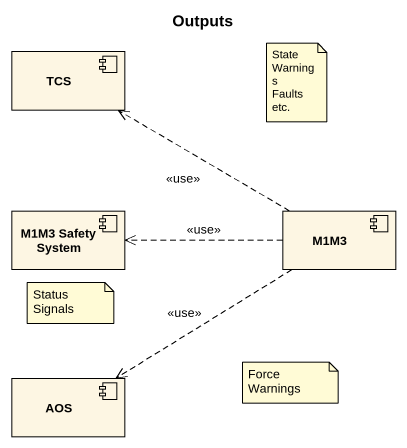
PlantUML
@startuml
title Outputs
component TCS
component "M1M3 Safety System" as M1M3_Safety_System
component M1M3
component AOS
M1M3 .left.> TCS : <<use>>
M1M3 .left.> M1M3_Safety_System : <<use>>
M1M3 ..> AOS : <<use>>
note as N1
  State
  Warnings
  Faults
  etc.
end note
note as N2
  Status Signals
end note
note as N3
  Force Warnings
end note
@enduml
